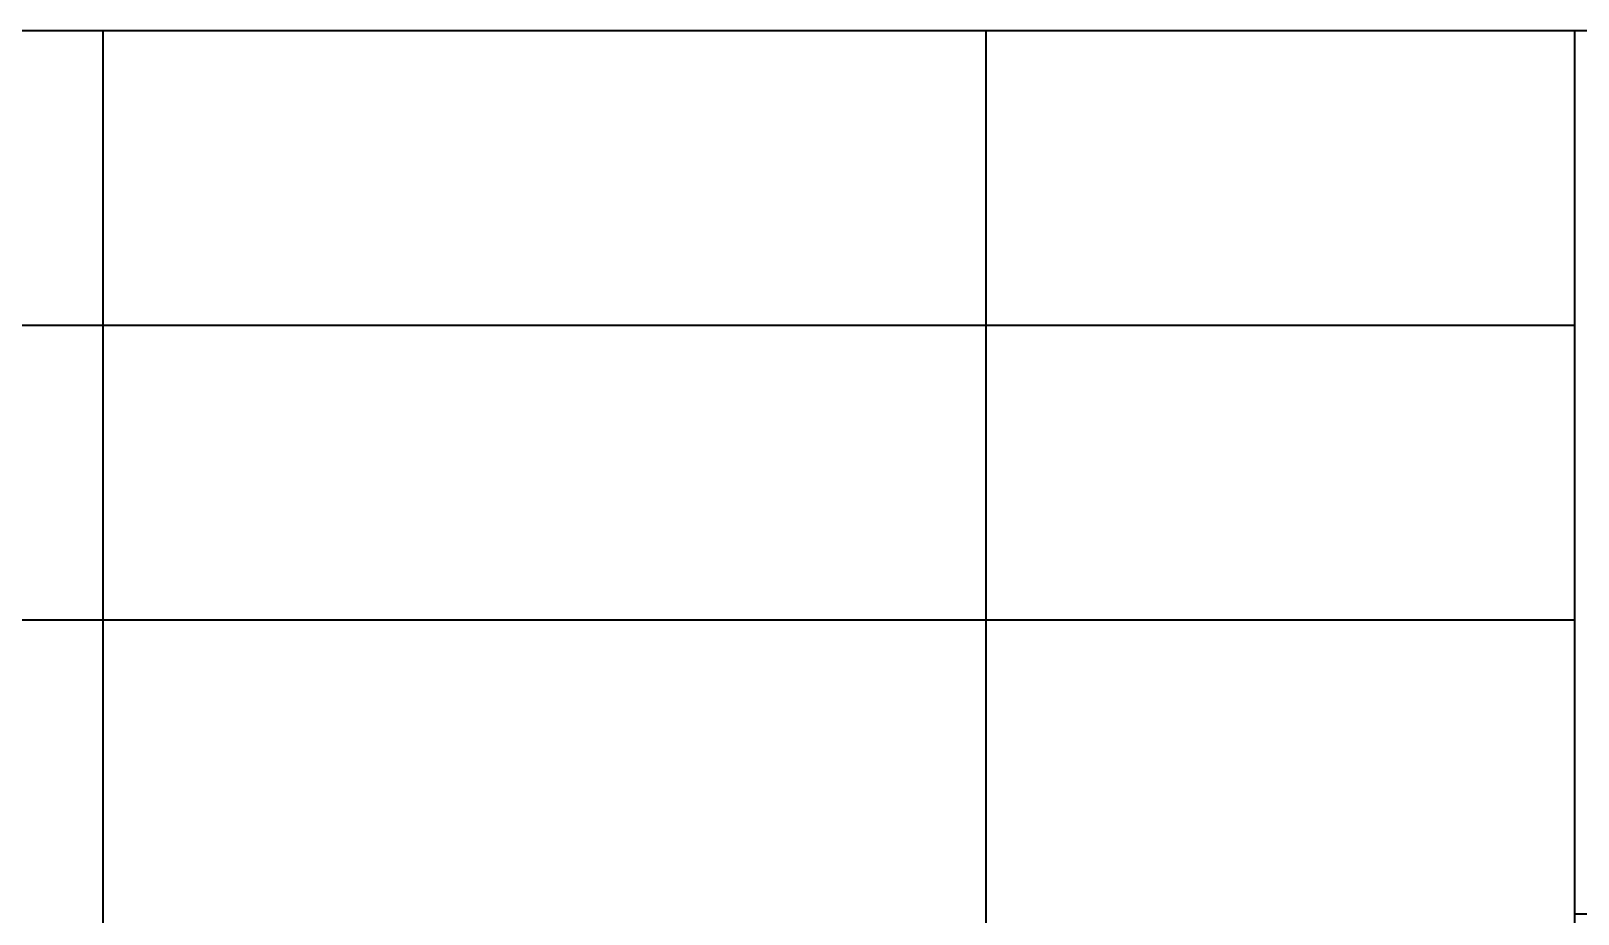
# Model space of a CAD drawing. Header units: millimetres. Extents: x 12064 to 35004, y -6103 to -2658.
# Drawn here: x 27500.77 to 27527.06, y -3098.9 to -3083.89 of the extents above; entities that cross this region are included whole.
import ezdxf

# ---------------------------------------------------------------- set-up
doc = ezdxf.new("R2010")
doc.units = ezdxf.units.MM
doc.layers.add('Layer_06', color=7, linetype='Continuous', lineweight=40)

msp = doc.modelspace()

# ---------------------------------------------------------------- linework, layer by layer
at = {"layer": 'Layer_06', "linetype": 'Continuous'}
for p, q in [((27461.959, -3088.893), (27527.002, -3088.893)), ((27461.959, -3093.897), (27527.002, -3093.897))]:
    msp.add_line(p, q, dxfattribs=at)
for points in [[(27647.082, -3083.89), (27461.959, -3083.89), (27461.959, -3138.927)], [(27501.986, -3083.89), (27501.986, -3138.927)], [(27516.996, -3083.89), (27516.996, -3138.927)], [(27527.002, -3083.89), (27527.002, -3138.927)], [(27647.082, -3098.9), (27527.002, -3098.9)]]:
    msp.add_lwpolyline(points, dxfattribs=at)

doc.saveas('drawing.dxf')
